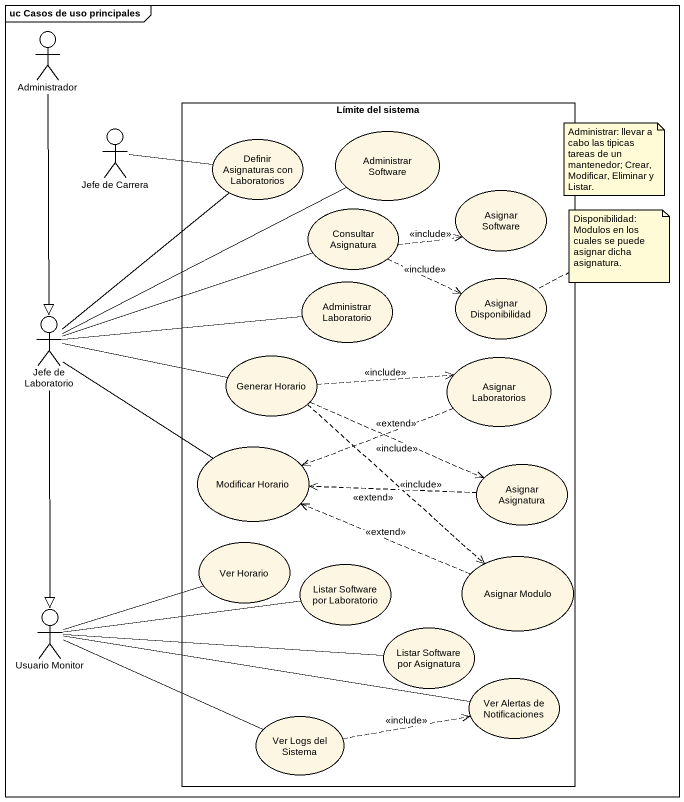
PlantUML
@startuml
mainframe uc Casos de uso principales
actor Administrador
rectangle "Límite del sistema" as Límite_del_sistema {
  usecase "Definir Asignaturas con Laboratorios" as Definir_Asignaturas_con
  usecase "Administrar Software" as Administrar_Software
  usecase "Consultar Asignatura" as Consultar_Asignatura
  usecase "Asignar Software" as Asignar_Software
  usecase "Administrar Laboratorio" as Administrar_Laboratorio
  usecase "Asignar Disponibilidad" as Asignar_Disponibilidad
  usecase "Generar Horario" as Generar_Horario
  usecase "Asignar Laboratorios" as Asignar_Laboratorios
  usecase "Modificar Horario" as Modificar_Horario
  usecase "Asignar Asignatura" as Asignar_Asignatura
  usecase "Ver Horario" as Ver_Horario
  usecase "Listar Software por Laboratorio" as Listar_Software_por
  usecase "Asignar Modulo" as Asignar_Modulo
  usecase "Listar Software por Asignatura" as Listar_Software_por_2
  usecase "Ver Alertas de Notificaciones" as Ver_Alertas_de
  usecase "Ver Logs del Sistema" as Ver_Logs_del_Sistema
}
actor "Jefe de Carrera" as Jefe_de_Carrera
actor "Jefe de Laboratorio" as Jefe_de_Laboratorio
actor "Usuario Monitor" as Usuario_Monitor
Administrador --|> Jefe_de_Laboratorio
Jefe_de_Carrera -right- Definir_Asignaturas_con
Consultar_Asignatura .right.> Asignar_Software : <<include>>
Consultar_Asignatura .right.> Asignar_Disponibilidad : <<include>>
Jefe_de_Laboratorio -up- Definir_Asignaturas_con
Jefe_de_Laboratorio -right- Administrar_Software
Jefe_de_Laboratorio -right- Consultar_Asignatura
Jefe_de_Laboratorio -right- Administrar_Laboratorio
Jefe_de_Laboratorio -right- Generar_Horario
Jefe_de_Laboratorio -- Modificar_Horario
Jefe_de_Laboratorio --|> Usuario_Monitor
Generar_Horario .right.> Asignar_Laboratorios : <<include>>
Generar_Horario .right.> Asignar_Asignatura : <<include>>
Generar_Horario ..> Asignar_Modulo : <<include>>
Asignar_Laboratorios .left.> Modificar_Horario : <<extend>>
Asignar_Asignatura .left.> Modificar_Horario : <<extend>>
Asignar_Modulo .left.> Modificar_Horario : <<extend>>
Usuario_Monitor -right- Ver_Horario
Usuario_Monitor -right- Listar_Software_por
Usuario_Monitor -right- Listar_Software_por_2
Usuario_Monitor -right- Ver_Alertas_de
Usuario_Monitor -right- Ver_Logs_del_Sistema
Ver_Logs_del_Sistema .right.> Ver_Alertas_de : <<include>>
note as N1
  Administrar: llevar a cabo las tipicas tareas de un mantenedor; Crear, Modificar, Eliminar y Listar.
end note
note right of Asignar_Disponibilidad : Disponibilidad: Modulos en los cuales se puede asignar dicha asignatura.
@enduml
